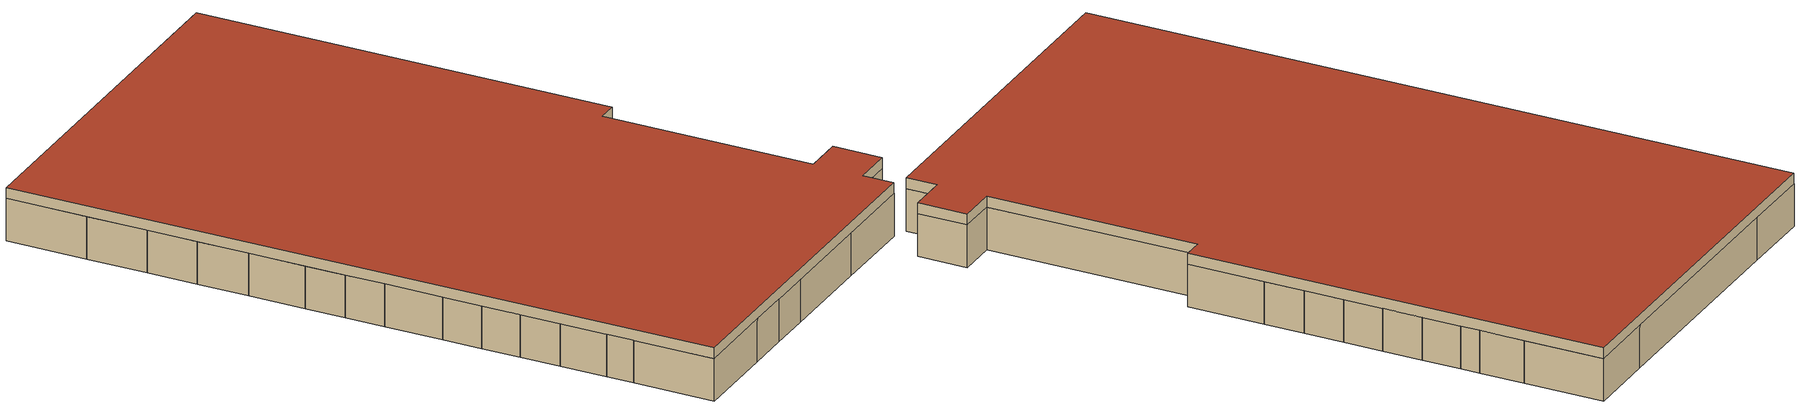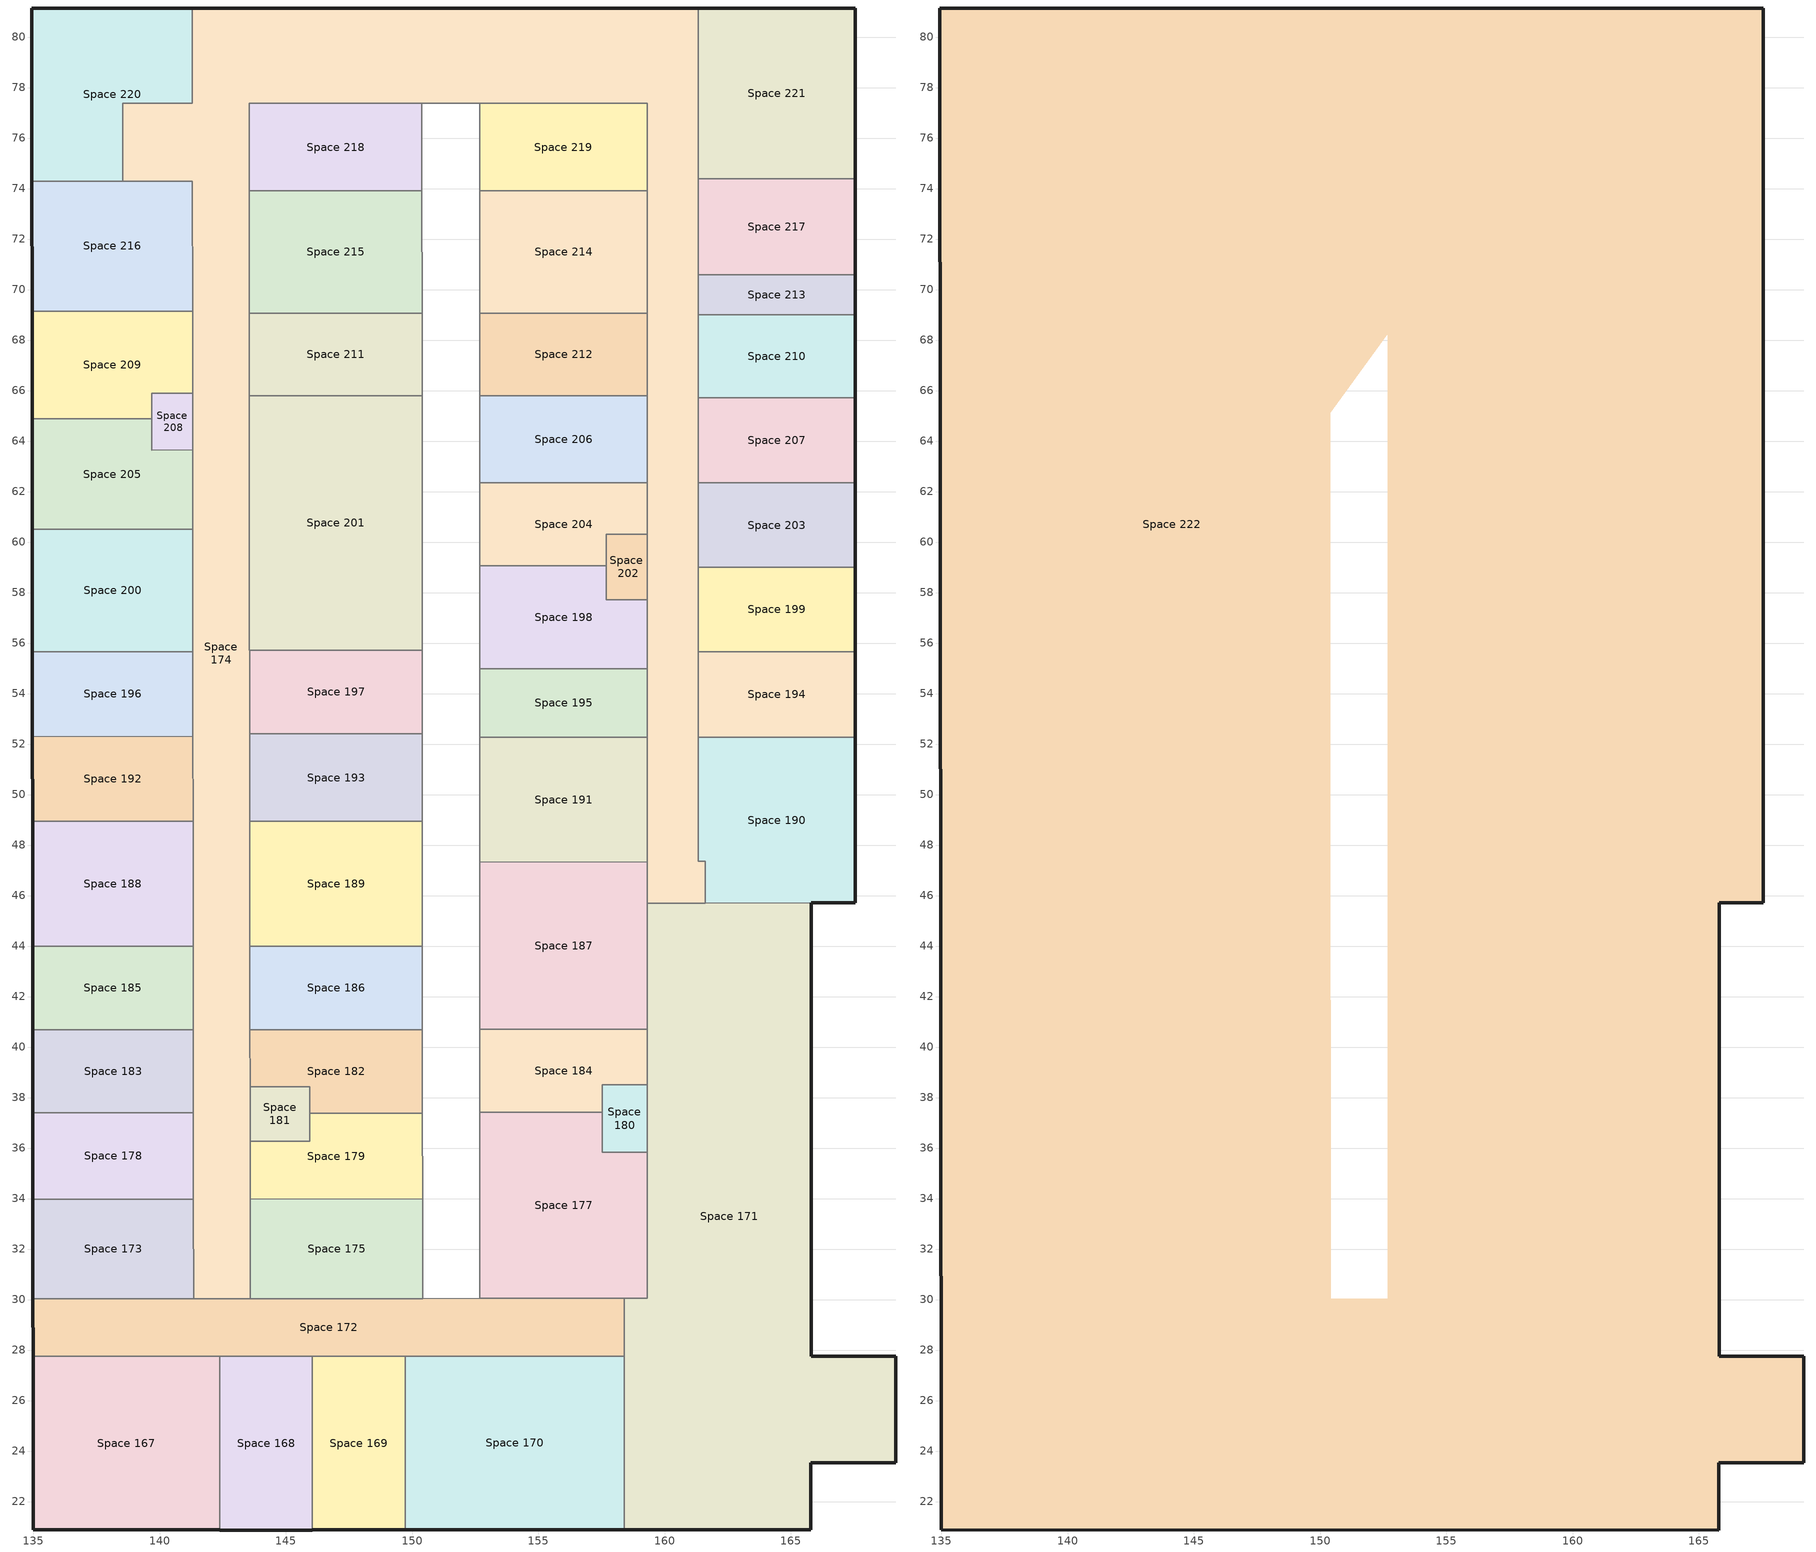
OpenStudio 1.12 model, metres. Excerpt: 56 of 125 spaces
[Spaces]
Space 167
 floor ground: 142.38,27.76 142.38,27.75 134.98,27.75 z4.57
 floor to Space 160: 142.38,27.75 142.38,20.87 134.99,20.87 134.98,27.75 z4.57
 wall outside: 134.98,27.75 134.99,20.87 142.38,20.87 z4.57:8.23
 wall to Space 172: 142.38,27.76 134.98,27.75 z4.57:8.23
 wall to Space 168: 142.38,20.87 142.38,27.76 z4.57:8.23
 roof outside: 134.98,27.75 142.38,27.75 142.38,27.76 z8.23
Space 168
 floor ground: 142.38,27.76 146.05,27.76 146.05,27.75 142.38,27.75 z4.57; 146.05,27.75 146.05,20.87 142.38,20.87 142.38,27.75 z4.57
 wall outside: 142.38,20.87 146.05,20.87 z4.57:8.23
 wall to Space 172: 146.05,27.76 142.38,27.76 z4.57:8.23
 wall to Space 169: 146.05,20.87 146.05,27.76 z4.57:8.23
 roof outside: 142.38,27.75 146.05,27.75 146.05,27.76 142.38,27.76 z8.23
Space 169
 floor ground: 146.05,27.76 149.72,27.76 149.72,27.75 146.05,27.75 z4.57
 floor to Space 160: 149.72,27.75 149.72,20.87 146.05,20.87 146.05,27.75 z4.57
 wall outside: 146.05,20.87 149.72,20.87 z4.57:8.23
 wall to Space 172: 149.72,27.76 146.05,27.76 z4.57:8.23
 wall to Space 170: 149.72,20.87 149.72,27.76 z4.57:8.23
 roof outside: 146.05,27.75 149.72,27.75 149.72,27.76 146.05,27.76 z8.23
Space 170
 floor ground: 158.39,27.76 149.72,27.75 149.72,27.76 z4.57
 floor to Space 160: 158.39,27.76 158.39,20.87 149.72,20.87 149.72,27.75 z4.57
 wall outside: 149.72,20.87 158.39,20.87 z4.57:8.23
 wall to Space 172: 158.39,27.76 149.72,27.76 z4.57:8.23
 wall to Space 171: 158.39,20.87 158.39,27.76 z4.57:8.23
 roof outside: 149.72,27.75 158.39,27.76 149.72,27.76 z8.23
Space 171
 floor to Space 160: 165.81,45.72 165.81,27.76 169.15,27.76 169.15,23.53 165.78,23.53 165.78,20.87 158.39,20.87 158.39,30.04 159.31,30.04 159.31,45.69 161.61,45.69 z4.57
 wall outside: 158.39,20.87 165.78,20.87 165.78,23.53 169.15,23.53 169.15,27.76 165.81,27.76 165.81,45.72 z4.57:8.23
 wall to Space 172: 158.39,30.04 158.39,27.76 z4.57:8.23
 wall to Space 177: 159.31,35.83 159.31,30.04 158.39,30.04 z4.57:8.23
 wall to Space 180: 159.31,38.5 159.31,35.83 z4.57:8.23
 wall to Space 184: 159.31,40.7 159.31,38.5 z4.57:8.23
 wall to Space 187: 159.31,45.69 159.31,40.7 z4.57:8.23
 wall to Space 174: 161.61,45.69 159.31,45.69 z4.57:8.23
 wall to Space 190: 165.81,45.72 161.61,45.69 z4.57:8.23
Space 172
 floor to Space 160: 158.39,30.04 158.39,27.76 134.98,27.75 134.98,30.03 150.42,30.03 152.68,30.04 z4.57; 142.38,27.76 142.38,27.75 134.98,27.75 z4.57; 146.05,27.76 146.05,27.75 142.38,27.75 142.38,27.76 z4.57; 149.72,27.76 158.39,27.76 149.72,27.75 z4.57
 floor ground: 149.72,27.76 149.72,27.75 146.05,27.75 146.05,27.76 z4.57
 wall outside: 134.98,30.03 134.98,27.75 z4.57:8.23
 wall to Space 177: 158.39,30.04 152.68,30.04 z4.57:8.23
 wall to Space 173: 141.34,30.03 134.98,30.03 z4.57:8.23
 wall to Space 174: 143.59,30.03 141.34,30.03 z4.57:8.23
 wall to Space 175: 150.42,30.03 143.59,30.03 z4.57:8.23
 wall to Space 176: 152.68,30.04 150.42,30.03 z4.57:8.23
 roof outside: 134.98,27.75 158.39,27.76 158.39,30.04 152.68,30.04 150.42,30.03 134.98,30.03 z8.23
Space 173
 floor to Space 160: 141.34,33.98 141.34,30.03 134.98,30.03 134.98,33.98 z4.57
 wall outside: 134.98,33.98 134.98,30.03 z4.57:8.23
 wall to Space 178: 141.34,33.98 134.98,33.98 z4.57:8.23
 wall to Space 174: 141.34,30.03 141.34,33.98 z4.57:8.23
Space 174
 floor ground: 161.33,81.15 161.33,47.36 161.61,47.36 161.61,45.69 159.31,45.69 159.31,77.37 143.54,77.37 143.55,55.71 143.56,55.71 143.56,52.4 143.57,52.4 143.57,48.93 143.57,44 143.58,44 143.59,30.03 141.34,30.03 141.3,74.3 138.53,74.3 138.53,77.37 141.29,77.37 141.29,81.15 z4.57; 159.32,57.72 159.32,54.99 159.31,54.99 159.31,57.72 z4.57; 159.32,54.99 159.32,52.27 159.31,52.27 159.31,54.99 z4.57; 159.32,62.34 159.32,60.3 159.31,60.3 159.31,62.34 z4.57; 159.32,65.8 159.32,62.34 159.31,62.34 159.31,65.8 z4.57; 159.32,52.27 159.31,47.33 159.31,52.27 z4.57; 159.32,69.07 159.32,65.8 159.31,65.8 159.31,69.07 z4.57; 159.32,60.3 159.32,57.72 159.31,57.72 159.31,60.3 z4.57
 floor to Space 160: 159.32,69.07 159.31,69.07 159.31,73.91 z4.57
 wall outside: 161.33,81.15 141.29,81.15 z4.57:8.23
 wall to Space 190: 161.61,45.69 161.61,47.36 161.33,47.36 161.33,52.27 z4.57:8.23
 wall to Space 187: 159.31,47.33 159.31,45.69 z4.57:8.23
 wall to Space 191: 159.32,52.27 159.31,47.33 z4.57:8.23
 wall to Space 195: 159.32,54.99 159.32,52.27 z4.57:8.23
 wall to Space 198: 159.32,57.72 159.32,54.99 z4.57:8.23
 wall to Space 202: 159.32,60.3 159.32,57.72 z4.57:8.23
 wall to Space 204: 159.32,62.34 159.32,60.3 z4.57:8.23
 wall to Space 206: 159.32,65.8 159.32,62.34 z4.57:8.23
 wall to Space 212: 159.32,69.07 159.32,65.8 z4.57:8.23
 wall to Space 214: 159.31,73.91 159.32,69.07 z4.57:8.23
 wall to Space 219: 152.67,77.37 159.31,77.37 159.31,73.91 z4.57:8.23
 wall to Space 176: 150.38,77.37 152.67,77.37 z4.57:8.23
 wall to Space 218: 143.54,73.91 143.54,77.37 150.38,77.37 z4.57:8.23
 wall to Space 215: 143.55,69.07 143.54,73.91 z4.57:8.23
 wall to Space 211: 143.55,65.8 143.55,69.07 z4.57:8.23
 wall to Space 201: 143.56,55.71 143.55,55.71 143.55,65.8 z4.57:8.23
 wall to Space 197: 143.57,52.4 143.56,52.4 143.56,55.71 z4.57:8.23
 wall to Space 193: 143.57,48.93 143.57,52.4 z4.57:8.23
 wall to Space 189: 143.58,44 143.57,44 143.57,48.93 z4.57:8.23
 wall to Space 186: 143.58,40.68 143.58,44 z4.57:8.23
 wall to Space 182: 143.58,38.43 143.58,40.68 z4.57:8.23
 wall to Space 181: 143.58,36.27 143.58,38.43 z4.57:8.23
 wall to Space 179: 143.58,33.98 143.58,36.27 z4.57:8.23
 wall to Space 175: 143.59,30.03 143.58,33.98 z4.57:8.23
 wall to Space 178: 141.33,37.41 141.34,33.98 z4.57:8.23
 wall to Space 183: 141.33,40.68 141.33,37.41 z4.57:8.23
 wall to Space 185: 141.33,44 141.33,40.68 z4.57:8.23
 wall to Space 188: 141.32,48.93 141.33,44 z4.57:8.23
 wall to Space 192: 141.32,52.3 141.32,48.93 z4.57:8.23
 wall to Space 196: 141.31,55.66 141.32,52.3 z4.57:8.23
 wall to Space 200: 141.31,60.51 141.31,55.66 z4.57:8.23
 wall to Space 205: 141.31,63.65 141.31,60.51 z4.57:8.23
 wall to Space 208: 141.31,65.89 141.31,63.65 z4.57:8.23
 wall to Space 209: 141.3,69.15 141.31,65.89 z4.57:8.23
 wall to Space 216: 138.53,74.3 141.3,74.3 141.3,69.15 z4.57:8.23
 wall to Space 220: 141.29,81.15 141.29,77.37 138.53,77.37 138.53,74.3 z4.57:8.23
 wall to Space 221: 161.33,74.39 161.33,81.15 z4.57:8.23
 wall to Space 217: 161.33,70.58 161.33,74.39 z4.57:8.23
 wall to Space 213: 161.33,68.99 161.33,70.58 z4.57:8.23
 wall to Space 210: 161.33,65.72 161.33,68.99 z4.57:8.23
 wall to Space 207: 161.33,62.34 161.33,65.72 z4.57:8.23
 wall to Space 203: 161.33,59 161.33,62.34 z4.57:8.23
 wall to Space 199: 161.33,55.65 161.33,59 z4.57:8.23
 wall to Space 194: 161.33,52.27 161.33,55.65 z4.57:8.23
 roof outside: 159.31,60.3 159.32,60.3 159.32,62.34 159.31,62.34 z8.23; 143.59,30.03 143.58,44 143.57,44 143.57,48.93 143.57,52.4 143.56,52.4 143.56,55.71 143.55,55.71 143.54,77.37 159.31,77.37 159.31,45.69 161.61,45.69 161.61,47.36 161.33,47.36 161.33,81.15 141.29,81.15 141.29,77.37 138.53,77.37 138.53,74.3 141.3,74.3 141.34,30.03 z8.23
Space 175
 floor to Space 160: 150.42,33.99 150.42,30.03 143.59,30.03 143.58,33.98 z4.57
 wall to Space 179: 150.42,33.99 143.58,33.98 z4.57:8.23
 wall to Space 176: 150.42,30.03 150.42,33.99 z4.57:8.23
Space 176
 floor ground: 150.38,77.37 150.42,30.03 150.42,33.99 150.4,37.38 150.4,65.8 150.39,65.8 z4.57
 wall to Space 218: 150.38,77.37 150.38,73.91 z4.57:8.23
 wall to Space 219: 152.67,73.91 152.67,77.37 z4.57:8.23
 wall to Space 214: 152.68,69.06 152.67,73.91 z4.57:8.23
 wall to Space 212: 152.68,65.8 152.68,69.06 z4.57:8.23
 wall to Space 206: 152.68,62.34 152.68,65.8 z4.57:8.23
 wall to Space 204: 152.68,59.05 152.68,62.34 z4.57:8.23
 wall to Space 198: 152.68,54.99 152.68,59.05 z4.57:8.23
 wall to Space 195: 152.68,52.27 152.68,54.99 z4.57:8.23
 wall to Space 191: 152.68,47.33 152.68,52.27 z4.57:8.23
 wall to Space 187: 152.68,40.7 152.68,47.33 z4.57:8.23
 wall to Space 184: 152.68,37.42 152.68,40.7 z4.57:8.23
 wall to Space 177: 152.68,30.04 152.68,37.42 z4.57:8.23
 wall to Space 179: 150.4,37.38 150.42,33.99 z4.57:8.23
 wall to Space 182: 150.4,40.68 150.4,37.38 z4.57:8.23
 wall to Space 186: 150.4,44 150.4,40.68 z4.57:8.23
 wall to Space 189: 150.4,48.93 150.4,44 z4.57:8.23
 wall to Space 193: 150.4,52.4 150.4,48.93 z4.57:8.23
 wall to Space 197: 150.4,55.71 150.4,52.4 z4.57:8.23
 wall to Space 201: 150.39,65.8 150.4,65.8 150.4,55.71 z4.57:8.23
 wall to Space 211: 150.39,69.07 150.39,65.8 z4.57:8.23
 wall to Space 215: 150.38,73.91 150.39,69.07 z4.57:8.23
Space 177
 floor to Space 160: 157.52,37.42 157.52,35.83 159.31,35.83 159.31,30.04 152.68,30.04 152.68,37.42 z4.57
 wall to Space 184: 157.52,37.42 152.68,37.42 z4.57:8.23
 wall to Space 180: 159.31,35.83 157.52,35.83 157.52,37.42 z4.57:8.23
Space 178
 floor to Space 160: 141.33,37.41 141.34,33.98 134.98,33.98 134.97,37.41 z4.57
 wall outside: 134.97,37.41 134.98,33.98 z4.57:8.23
 wall to Space 183: 141.33,37.41 134.97,37.41 z4.57:8.23
Space 179
 floor ground: 150.4,37.38 150.42,33.99 143.58,33.98 143.58,36.27 145.94,36.27 145.94,37.38 z4.57
 wall to Space 181: 145.94,37.38 145.94,36.27 143.58,36.27 z4.57:8.23
 wall to Space 182: 150.4,37.38 145.94,37.38 z4.57:8.23
Space 180
 floor to Space 160: 159.31,38.5 159.31,35.83 157.52,35.83 157.52,38.5 z4.57
 wall to Space 184: 159.31,38.5 157.52,38.5 157.52,37.42 z4.57:8.23
Space 181
 floor to Space 160: 145.94,38.43 145.94,36.27 143.58,36.27 143.58,38.43 z4.57
 wall to Space 182: 145.94,37.38 145.94,38.43 143.58,38.43 z4.57:8.23
Space 182
 floor to Space 160: 150.4,40.68 150.4,37.38 145.94,37.38 145.94,38.43 143.58,38.43 143.58,40.68 z4.57
 wall to Space 186: 150.4,40.68 143.58,40.68 z4.57:8.23
Space 183
 floor to Space 160: 141.33,40.68 141.33,37.41 134.97,37.41 134.97,40.68 z4.57
 wall outside: 134.97,40.68 134.97,37.41 z4.57:8.23
 wall to Space 185: 141.33,40.68 134.97,40.68 z4.57:8.23
Space 184
 floor to Space 160: 159.31,40.7 159.31,38.5 157.52,38.5 157.52,37.42 152.68,37.42 152.68,40.7 z4.57
 wall to Space 187: 159.31,40.7 152.68,40.7 z4.57:8.23
Space 185
 floor to Space 160: 141.33,44 141.33,40.68 134.97,40.68 134.97,44 z4.57
 wall outside: 134.97,44 134.97,40.68 z4.57:8.23
 wall to Space 188: 141.33,44 134.97,44 z4.57:8.23
Space 186
 floor to Space 160: 150.4,44 150.4,40.68 143.58,40.68 143.58,44 z4.57
 wall to Space 189: 150.4,44 143.58,44 z4.57:8.23
Space 187
 floor to Space 160: 152.68,47.33 159.31,47.33 159.31,40.7 152.68,40.7 z4.57
 wall to Space 191: 159.31,47.33 152.68,47.33 z4.57:8.23
Space 188
 floor to Space 160: 141.32,48.93 141.33,44 134.97,44 134.96,48.93 z4.57
 wall outside: 134.96,48.93 134.97,44 z4.57:8.23
 wall to Space 192: 141.32,48.93 134.96,48.93 z4.57:8.23
Space 189
 floor ground: 150.4,48.93 150.4,44 143.57,44 143.57,48.93 z4.57
 wall to Space 193: 150.4,48.93 143.57,48.93 z4.57:8.23
Space 190
 floor to Space 160: 167.54,52.27 167.54,45.72 165.81,45.72 161.61,45.69 161.61,47.36 161.33,47.36 161.33,52.27 z4.57
 wall outside: 165.81,45.72 167.54,45.72 167.54,52.27 z4.57:8.23
 wall to Space 194: 167.54,52.27 161.33,52.27 z4.57:8.23
Space 191
 floor ground: 159.32,52.27 159.31,47.33 159.31,52.27 z4.57
 floor to Space 160: 152.68,52.27 159.31,52.27 159.31,47.33 152.68,47.33 z4.57
 wall to Space 195: 159.32,52.27 152.68,52.27 z4.57:8.23
 roof outside: 159.32,52.27 159.31,52.27 159.31,47.33 z8.23
Space 192
 floor to Space 160: 141.32,52.3 141.32,48.93 134.96,48.93 134.96,52.29 z4.57
 wall outside: 134.96,52.29 134.96,48.93 z4.57:8.23
 wall to Space 196: 141.32,52.3 134.96,52.29 z4.57:8.23
Space 193
 floor ground: 150.4,52.4 150.4,48.93 143.57,48.93 143.57,52.4 z4.57
 wall to Space 197: 150.4,52.4 143.57,52.4 z4.57:8.23
Space 194
 floor to Space 160: 167.54,55.65 167.54,52.27 161.33,52.27 161.33,55.65 z4.57
 wall outside: 167.54,52.27 167.54,55.65 z4.57:8.23
 wall to Space 199: 167.54,55.65 161.33,55.65 z4.57:8.23
Space 195
 floor ground: 159.32,54.99 159.32,52.27 159.31,52.27 159.31,54.99 z4.57; 159.31,54.99 159.31,52.27 152.68,52.27 152.68,54.99 z4.57
 wall to Space 198: 159.32,54.99 152.68,54.99 z4.57:8.23
 roof outside: 159.32,52.27 159.32,54.99 159.31,54.99 159.31,52.27 z8.23
Space 196
 floor to Space 160: 141.31,55.66 141.32,52.3 134.96,52.29 134.96,55.66 z4.57
 wall outside: 134.96,55.66 134.96,52.29 z4.57:8.23
 wall to Space 200: 141.31,55.66 134.96,55.66 z4.57:8.23
Space 197
 floor ground: 150.4,55.71 150.4,52.4 143.56,52.4 143.56,55.71 z4.57
 wall to Space 201: 150.4,55.71 143.56,55.71 z4.57:8.23
Space 198
 floor ground: 159.32,57.72 159.32,54.99 159.31,54.99 159.31,57.72 z4.57
 floor to Space 160: 157.68,59.05 157.68,57.72 159.31,57.72 159.31,54.99 152.68,54.99 152.68,59.05 z4.57
 wall to Space 204: 157.68,59.05 152.68,59.05 z4.57:8.23
 wall to Space 202: 159.32,57.72 157.68,57.72 157.68,59.05 z4.57:8.23
 roof outside: 159.32,54.99 159.32,57.72 159.31,57.72 159.31,54.99 z8.23
Space 199
 floor to Space 160: 167.54,59 167.54,55.65 161.33,55.65 161.33,59 z4.57
 wall outside: 167.54,55.65 167.54,59 z4.57:8.23
 wall to Space 203: 167.54,59 161.33,59 z4.57:8.23
Space 200
 floor to Space 160: 141.31,60.51 141.31,55.66 134.96,55.66 134.95,60.5 z4.57
 wall outside: 134.95,60.5 134.96,55.66 z4.57:8.23
 wall to Space 205: 141.31,60.51 134.95,60.5 z4.57:8.23
Space 201
 floor ground: 150.4,65.8 150.4,55.71 143.55,55.71 143.55,65.8 z4.57
 wall to Space 211: 150.39,65.8 143.55,65.8 z4.57:8.23
Space 202
 floor ground: 159.32,60.3 159.32,57.72 159.31,57.72 159.31,60.3 z4.57
 floor to Space 160: 159.31,60.3 159.31,57.72 157.68,57.72 157.68,60.3 z4.57
 wall to Space 204: 159.32,60.3 157.68,60.3 157.68,59.05 z4.57:8.23
 roof outside: 159.32,57.72 159.32,60.3 159.31,60.3 159.31,57.72 z8.23
Space 203
 floor to Space 160: 167.54,62.34 167.54,59 161.33,59 161.33,62.34 z4.57
 wall outside: 167.54,59 167.54,62.34 z4.57:8.23
 wall to Space 207: 167.54,62.34 161.33,62.34 z4.57:8.23
Space 204
 floor ground: 159.32,62.34 159.32,60.3 159.31,60.3 159.31,62.34 z4.57
 floor to Space 160: 159.31,62.34 159.31,60.3 157.68,60.3 157.68,59.05 152.68,59.05 152.68,62.34 z4.57
 wall to Space 206: 159.32,62.34 152.68,62.34 z4.57:8.23
Space 205
 floor to Space 160: 139.68,64.88 139.68,63.64 141.31,63.65 141.31,60.51 134.95,60.5 134.95,64.88 z4.57
 wall outside: 134.95,64.88 134.95,60.5 z4.57:8.23
 wall to Space 209: 139.68,64.88 134.95,64.88 z4.57:8.23
 wall to Space 208: 141.31,63.65 139.68,63.64 139.68,64.88 z4.57:8.23
Space 206
 floor ground: 159.32,65.8 159.32,62.34 159.31,62.34 159.31,65.8 z4.57; 159.31,65.8 159.31,62.34 152.68,62.34 152.68,65.8 z4.57
 wall to Space 212: 159.32,65.8 152.68,65.8 z4.57:8.23
 roof outside: 159.32,62.34 159.32,65.8 159.31,65.8 159.31,62.34 z8.23
Space 207
 floor to Space 160: 167.54,65.72 167.54,62.34 161.33,62.34 161.33,65.72 z4.57
 wall outside: 167.54,62.34 167.54,65.72 z4.57:8.23
 wall to Space 210: 167.54,65.72 161.33,65.72 z4.57:8.23
Space 208
 floor to Space 160: 141.31,65.89 141.31,63.65 139.68,63.64 139.68,65.89 z4.57
 wall to Space 209: 141.31,65.89 139.68,65.89 139.68,64.88 z4.57:8.23
Space 209
 floor to Space 160: 141.3,69.15 141.31,65.89 139.68,65.89 139.68,64.88 134.95,64.88 134.94,69.14 z4.57
 wall outside: 134.94,69.14 134.95,64.88 z4.57:8.23
 wall to Space 216: 141.3,69.15 134.94,69.14 z4.57:8.23
Space 210
 floor to Space 160: 167.54,68.99 167.54,65.72 161.33,65.72 161.33,68.99 z4.57
 wall outside: 167.54,65.72 167.54,68.99 z4.57:8.23
 wall to Space 213: 167.54,68.99 161.33,68.99 z4.57:8.23
Space 211
 floor ground: 150.39,69.07 150.39,65.8 143.55,65.8 143.55,69.07 z4.57
 wall to Space 215: 150.39,69.07 143.55,69.07 z4.57:8.23
Space 212
 floor ground: 159.32,69.07 159.32,65.8 159.31,65.8 159.31,69.07 z4.57
 floor to Space 160: 159.31,69.07 159.31,65.8 152.68,65.8 152.68,69.06 z4.57
 wall to Space 214: 159.32,69.07 152.68,69.06 z4.57:8.23
 roof outside: 159.32,65.8 159.32,69.07 159.31,69.07 159.31,65.8 z8.23
Space 213
 floor to Space 160: 167.54,70.58 167.54,68.99 161.33,68.99 161.33,70.58 z4.57
 wall outside: 167.54,68.99 167.54,70.58 z4.57:8.23
 wall to Space 217: 167.54,70.58 161.33,70.58 z4.57:8.23
Space 214
 floor ground: 159.32,69.07 159.31,69.07 159.31,73.91 z4.57
 floor to Space 160: 159.31,73.91 159.31,69.07 152.68,69.06 152.67,73.91 z4.57
 wall to Space 219: 159.31,73.91 152.67,73.91 z4.57:8.23
 roof outside: 159.32,69.07 159.31,73.91 159.31,69.07 z8.23
Space 215
 floor ground: 150.38,73.91 150.39,69.07 143.55,69.07 143.54,73.91 z4.57
 wall to Space 218: 150.38,73.91 143.54,73.91 z4.57:8.23
Space 216
 floor to Space 160: 141.3,74.3 141.3,69.15 134.94,69.14 134.94,74.29 z4.57
 wall outside: 134.94,74.29 134.94,69.14 z4.57:8.23
 wall to Space 220: 138.53,74.3 134.94,74.29 z4.57:8.23
Space 217
 floor to Space 160: 167.54,74.39 167.54,70.58 161.33,70.58 161.33,74.39 z4.57
 wall outside: 167.54,70.58 167.54,74.39 z4.57:8.23
 wall to Space 221: 167.54,74.39 161.33,74.39 z4.57:8.23
Space 218
 floor ground: 143.54,77.37 150.38,77.37 150.38,73.91 143.54,73.91 z4.57
Space 219
 floor to Space 160: 159.31,77.37 159.31,73.91 152.67,73.91 152.67,77.37 z4.57
Space 220
 floor to Space 160: 141.29,81.15 141.29,77.37 138.53,77.37 138.53,74.3 134.94,74.29 134.93,81.15 z4.57
 wall outside: 141.29,81.15 134.93,81.15 134.94,74.29 z4.57:8.23
Space 221
 floor to Space 160: 167.54,81.15 167.54,74.39 161.33,74.39 161.33,81.15 z4.57
 wall outside: 167.54,74.39 167.54,81.15 161.33,81.15 z4.57:8.23
Space 222
 floor to Space 217: 161.33,74.39 167.54,74.39 167.54,70.58 161.33,70.58 z8.23
 floor to Space 211: 150.39,69.07 150.39,65.8 143.55,65.8 143.55,69.07 z8.23
 floor to Space 207: 167.54,65.72 167.54,62.34 161.33,62.34 161.33,65.72 z8.23
 floor to Space 212: 159.31,69.07 159.31,65.8 152.68,65.8 152.68,69.06 z8.23
 floor to Space 198: 157.68,59.05 157.68,57.72 159.31,57.72 159.31,54.99 152.68,54.99 152.68,59.05 z8.23
 floor to Space 195: 159.31,54.99 159.31,52.27 152.68,52.27 152.68,54.99 z8.23
 floor to Space 174: 159.32,65.8 159.32,62.34 159.31,62.34 159.31,65.8 z8.23; 159.32,69.07 159.32,65.8 159.31,65.8 159.31,69.07 z8.23; 159.32,52.27 159.31,47.33 159.31,52.27 z8.23; 161.33,74.39 167.54,74.39 167.54,70.58 161.33,70.58 z8.23; 159.32,54.99 159.32,52.27 159.31,52.27 159.31,54.99 z8.23; 159.32,57.72 159.32,54.99 159.31,54.99 159.31,57.72 z8.23; 159.32,69.07 159.31,69.07 159.31,73.91 z8.23; 159.32,60.3 159.32,57.72 159.31,57.72 159.31,60.3 z8.23
 floor to Space 214: 152.67,73.91 159.31,73.91 159.31,69.07 152.68,69.06 z8.23
 floor to Space 172: 158.39,27.76 149.72,27.75 149.72,27.76 z8.23; 146.05,27.76 146.05,27.75 142.38,27.75 142.38,27.76 z8.23; 149.72,27.76 149.72,27.75 146.05,27.75 146.05,27.76 z8.23; 142.38,27.76 142.38,27.75 134.98,27.75 z8.23
 floor to Space 199: 167.54,59 167.54,55.65 161.33,55.65 161.33,59 z8.23
 floor to Space 193: 150.4,52.4 150.4,48.93 143.57,48.93 143.57,52.4 z8.23
 floor to Space 196: 141.31,55.66 141.32,52.3 134.96,52.29 134.96,55.66 z8.23
 floor to Space 191: 152.68,52.27 159.31,52.27 159.31,47.33 152.68,47.33 z8.23
 floor to Space 205: 139.68,64.88 139.68,63.64 141.31,63.65 141.31,60.51 134.95,60.5 134.95,64.88 z8.23
 floor to Space 215: 150.38,73.91 150.39,69.07 143.55,69.07 143.54,73.91 z8.23
 floor to Space 208: 141.31,65.89 141.31,63.65 139.68,63.64 139.68,65.89 z8.23
 floor to Space 190: 167.54,52.27 167.54,45.72 165.81,45.72 161.61,45.69 161.61,47.36 161.33,47.36 161.33,52.27 z8.23
 floor to Space 168: 146.05,27.75 146.05,20.87 142.38,20.87 142.38,27.75 z8.23
 floor to Space 169: 149.72,27.75 149.72,20.87 146.05,20.87 146.05,27.75 z8.23
 floor to Space 167: 142.38,27.75 142.38,20.87 134.99,20.87 134.98,27.75 z8.23
 floor to Space 179: 150.4,37.38 150.42,33.99 143.58,33.98 143.58,36.27 145.94,36.27 145.94,37.38 z8.23
 floor to Space 203: 161.33,62.34 167.54,62.34 167.54,59 161.33,59 z8.23
 floor to Space 213: 167.54,70.58 167.54,68.99 161.33,68.99 161.33,70.58 z8.23
 floor to Space 221: 167.54,81.15 167.54,74.39 161.33,74.39 161.33,81.15 z8.23
 floor to Space 201: 150.4,65.8 150.4,55.71 143.55,55.71 143.55,65.8 z8.23
 floor to Space 176: 150.38,77.37 150.42,30.03 150.42,33.99 150.4,37.38 150.4,65.8 150.39,65.8 z8.23
 floor to Space 175: 150.42,33.99 150.42,30.03 143.59,30.03 143.58,33.98 z8.23
 floor to Space 210: 161.33,68.99 167.54,68.99 167.54,65.72 161.33,65.72 z8.23
 floor to Space 209: 141.3,69.15 141.31,65.89 139.68,65.89 139.68,64.88 134.95,64.88 134.94,69.14 z8.23
 floor to Space 189: 150.4,48.93 150.4,44 143.57,44 143.57,48.93 z8.23
 floor to Space 186: 150.4,44 150.4,40.68 143.58,40.68 143.58,44 z8.23
 floor ground: 141.33,40.68 141.34,30.03 143.59,30.03 143.58,33.98 143.59,30.03 150.42,30.03 152.68,30.04 158.39,30.04 158.39,27.76 134.98,27.75 134.98,30.03 141.34,30.03 z8.23; 161.33,81.15 161.33,47.36 161.61,47.36 161.61,45.69 159.31,45.69 159.31,77.37 143.56,55.71 143.56,52.4 143.57,52.4 143.57,48.93 143.57,44 143.58,44 143.59,30.03 141.34,30.03 141.3,74.3 138.53,74.3 138.53,77.37 141.29,77.37 141.29,81.15 z8.23
 floor to Space 182: 150.4,40.68 150.4,37.38 145.94,37.38 145.94,38.43 143.58,38.43 143.58,40.68 z8.23
 floor to Space 177: 157.52,37.42 157.52,35.83 159.31,35.83 159.31,30.04 152.68,30.04 152.68,37.42 z8.23
 floor to Space 173: 141.34,33.98 141.34,30.03 134.98,30.03 134.98,33.98 z8.23
 floor to Space 170: 158.39,27.76 158.39,20.87 149.72,20.87 149.72,27.75 z8.23
 floor to Space 206: 159.31,65.8 159.31,62.34 152.68,62.34 152.68,65.8 z8.23
 floor to Space 220: 141.29,81.15 141.29,77.37 138.53,77.37 138.53,74.3 134.94,74.29 134.93,81.15 z8.23
 floor to Space 181: 145.94,38.43 145.94,36.27 143.58,36.27 143.58,38.43 z8.23
 floor to Space 204: 159.32,62.34 159.32,60.3 159.31,60.3 159.31,62.34 z8.23; 159.31,62.34 159.31,60.3 157.68,60.3 157.68,59.05 152.68,59.05 152.68,62.34 z8.23
 floor to Space 218: 150.38,77.37 150.38,73.91 143.54,73.91 143.54,77.37 z8.23
 floor to Space 202: 159.31,60.3 159.31,57.72 157.68,57.72 157.68,60.3 z8.23
 floor to Space 178: 141.33,37.41 141.34,33.98 134.98,33.98 134.97,37.41 z8.23
 floor to Space 194: 161.33,55.65 167.54,55.65 167.54,52.27 161.33,52.27 z8.23
 floor to Space 200: 141.31,60.51 141.31,55.66 134.96,55.66 134.95,60.5 z8.23
 floor to Space 183: 141.33,40.68 141.33,37.41 134.97,37.41 134.97,40.68 z8.23
 floor to Space 185: 141.33,44 141.33,40.68 134.97,40.68 134.97,44 z8.23
 floor to Space 187: 152.68,47.33 159.31,47.33 159.31,40.7 152.68,40.7 z8.23
 floor to Space 216: 141.3,74.3 141.3,69.15 134.94,69.14 134.94,74.29 z8.23
 floor to Space 171: 165.81,45.72 165.81,27.76 169.15,27.76 169.15,23.53 165.78,23.53 165.78,20.87 158.39,20.87 158.39,30.04 159.31,30.04 159.31,45.69 161.61,45.69 z8.23
 floor to Space 197: 150.4,55.71 150.4,52.4 143.56,52.4 143.56,55.71 z8.23
 floor to Space 180: 159.31,38.5 159.31,35.83 157.52,35.83 157.52,38.5 z8.23
 floor to Space 184: 159.31,40.7 159.31,38.5 157.52,38.5 157.52,37.42 152.68,37.42 152.68,40.7 z8.23
 floor to Space 192: 141.32,52.3 141.32,48.93 134.96,48.93 134.96,52.29 z8.23
 floor to Space 188: 141.32,48.93 141.33,44 134.97,44 134.96,48.93 z8.23
 floor to Space 219: 159.31,77.37 159.31,73.91 152.67,73.91 152.67,77.37 z8.23
 wall outside: 165.78,20.87 165.78,23.53 169.15,23.53 169.15,27.76 165.81,27.76 165.81,45.72 167.54,45.72 167.54,81.15 134.93,81.15 134.99,20.87 165.78,20.87 z8.23:9.14
 roof outside: 165.78,20.87 165.78,23.53 169.15,23.53 169.15,27.76 165.81,27.76 165.81,45.72 167.54,45.72 167.54,81.15 134.93,81.15 134.99,20.87 z9.14
[Building]
Building 1: Space Type=189.1-2009 - Office - OpenOffice - CZ4-8; Default Construction Set=189.1-2009 - CZ5 - Office
[Site]
Site 1
[ClimateZones]
Climate Zone Institution Name 1=ASHRAE; Climate Zone Document Name 1=ANSI/ASHRAE Standard 169; Climate Zone Document Year 1=2006; Climate Zone Institution Name 2=CEC; Climate Zone Document Name 2=California Climate Zone Descriptions; Climate Zone Document Year 2=1995
[DefaultConstructionSet]
189.1-2009 - CZ5 - Office: Default Exterior Surface Constructions=Default Surface Constructions 13; Default Interior Surface Constructions=Default Surface Constructions 14; Default Ground Contact Surface Constructions=Default Surface Constructions 15; Default Exterior SubSurface Constructions=Default Sub Surface Constructions 9; Default Interior SubSurface Constructions=Default Sub Surface Constructions 10; Interior Partition Construction=Interior Partition
[DefaultSurfaceConstructions]
Name | Floor Construction | Wall Construction | Roof Ceiling Construction
Default Surface Constructions 13 | ExtSlabCarpet 4in ClimateZone 1-8 | ASHRAE 189.1-2009 ExtWall Mass ClimateZone 5 | ASHRAE 189.1-2009 ExtRoof IEAD ClimateZone 2-5
Default Surface Constructions 14 | Interior Floor | Interior Wall | Interior Ceiling
Default Surface Constructions 15 | ExtSlabCarpet 4in ClimateZone 1-8 | ExtSlabCarpet 4in ClimateZone 1-8 | ExtSlabCarpet 4in ClimateZone 1-8
[Construction]
ExtSlabCarpet 4in ClimateZone 1-8: MAT-CC05 4 HW CONCRETE, CP02 CARPET PAD
Interior Floor: F16 Acoustic tile, F05 Ceiling air space resistance, M11 100mm lightweight concrete
Interior Wall: G01a 19mm gypsum board, F04 Wall air space resistance, G01a 19mm gypsum board
Interior Ceiling: M11 100mm lightweight concrete, F05 Ceiling air space resistance, F16 Acoustic tile
Exterior Door: F08 Metal surface, I01 25mm insulation board
Interior Window: Clear 3mm
Interior Door; Interior Partition: G05 25mm wood
ASHRAE 189.1-2009 ExtRoof IEAD ClimateZone 2-5: Roof Membrane, Roof Insulation [21], Metal Decking
ASHRAE 189.1-2009 ExtWindow ClimateZone 4-5: Theoretical Glass [207]
ASHRAE 189.1-2009 ExtWall Mass ClimateZone 5: 1IN Stucco, 8IN Concrete HW, Wall Insulation [40], 1/2IN Gypsum
[Material] Thermal Absorptance=0.9
Name | Roughness | Thickness {m} | Conductivity {W/m-K} | Density {kg/m3} | Specific Heat {J/kg-K} | Solar Absorptance | Visible Absorptance
MAT-CC05 4 HW CONCRETE | Rough | 0.1016 | 1.311 | 2240 | 836.8 | 0.85 | 0.85
1IN Stucco | Smooth | 0.0253 | 0.6918 | 1858 | 837 | 0.92 | 0.92
8IN Concrete HW | MediumRough | 0.2033 | 1.7296 | 2243 | 837 | 0.65 | 0.65
1/2IN Gypsum | Smooth | 0.0127 | 0.16 | 784.9 | 830 | 0.4 | 0.4
Roof Membrane | VeryRough | 0.0095 | 0.16 | 1121.29 | 1460 | 0.7 | 0.7
Metal Decking | MediumSmooth | 0.0015 | 45.006 | 7680 | 418.4 | 0.6 | 0.6
F16 Acoustic tile | MediumSmooth | 0.0191 | 0.06 | 368 | 590 | 0.3 | 0.3
M11 100mm lightweight concrete | MediumRough | 0.1016 | 0.53 | 1280 | 840 | 0.5 | 0.5
G01a 19mm gypsum board | MediumSmooth | 0.019 | 0.16 | 800 | 1090 | 0.4 | 0.4
F08 Metal surface | Smooth | 0.0008 | 45.28 | 7824 | 500 | 0.7 | 0.7
I01 25mm insulation board | MediumRough | 0.0254 | 0.03 | 43 | 1210 | 0.6 | 0.6
G05 25mm wood | MediumSmooth | 0.0254 | 0.15 | 608 | 1630 | 0.5 | 0.5
Roof Insulation [21] | MediumRough | 0.2105 | 0.049 | 265 | 836.8 | 0.7 | 0.7
Wall Insulation [40] | MediumRough | 0.0794 | 0.0432 | 91 | 837 | 0.5 | 0.5
[Material:NoMass]
CP02 CARPET PAD: Roughness=Smooth; Thermal Resistance {m2-K/W}=0.1; Thermal Absorptance=0.9; Solar Absorptance=0.8; Visible Absorptance=0.8
[Material:AirGap]
Name | Thermal Resistance {m2-K/W}
F05 Ceiling air space resistance | 0.18
F04 Wall air space resistance | 0.15
[DefaultSubSurfaceConstructions]
Name | Fixed Window Construction | Operable Window Construction | Door Construction | Tubular Daylight Dome Construction | Tubular Daylight Diffuser Construction
Default Sub Surface Constructions 9 | ASHRAE 189.1-2009 ExtWindow ClimateZone 4-5 | ASHRAE 189.1-2009 ExtWindow ClimateZone 4-5 | Exterior Door | Interior Window | Interior Window
Default Sub Surface Constructions 10 | Interior Window | Interior Window | Interior Door
[WindowMaterial:Glazing] Optical Data Type=SpectralAverage; Thickness {m}=0.003; Back Side Solar Reflectance at Normal Incidence=0; Back Side Visible Reflectance at Normal Incidence=0; Infrared Transmittance at Normal Incidence=0; Dirt Correction Factor for Solar and Visible Transmittance=1; Solar Diffusing=No
Name | Solar Transmittance at Normal Incidence | Front Side Solar Reflectance at Normal Incidence | Visible Transmittance at Normal Incidence | Front Side Visible Reflectance at Normal Incidence | Front Side Infrared Hemispherical Emissivity | Back Side Infrared Hemispherical Emissivity | Conductivity {W/m-K}
Clear 3mm | 0.837 | 0.075 | 0.898 | 0.081 | 0.84 | 0.84 | 0.9
Theoretical Glass [207] | 0.3311 | 0.6189 | 0.44 | 0.51 | 0.9 | 0.9 | 0.0133
[WindowMaterial:Blind]
Window Material Blind 1: Slat Width {m}=0.025; Slat Separation {m}=0.01875; Front Side Slat Beam Solar Reflectance=0.5; Back Side Slat Beam Solar Reflectance=0.5; Front Side Slat Diffuse Solar Reflectance=0.5; Back Side Slat Diffuse Solar Reflectance=0.5; Slat Beam Visible Transmittance=0
[SpaceType]
189.1-2009 - Office - OpenOffice - CZ4-8: Default Schedule Set=189.1-2009 - Office - OpenOffice - CZ4-8 Schedule Set; Design Specification Outdoor Air Object=189.1-2009 - Office - OpenOffice - CZ4-8 Ventilation; Standards Building Type=Office; Standards Space Type=OpenOffice
[DefaultScheduleSet]
189.1-2009 - Office - OpenOffice - CZ4-8 Schedule Set: Number of People Schedule=Office Work Occ; People Activity Level Schedule=Office Activity; Lighting Schedule=Office Bldg Light; Electric Equipment Schedule=Office Bldg Equip; Infiltration Schedule=Office Infil Quarter On
[Lights:Definition]
189.1-2009 - Office - OpenOffice - CZ4-8 Lights Definition: Design Level Calculation Method=Watts/Area; Watts per Space Floor Area {W/m2}=10.6563
[Lights]
189.1-2009 - Office - OpenOffice - CZ4-8 Lights: Lights Definition=189.1-2009 - Office - OpenOffice - CZ4-8 Lights Definition; Space or SpaceType=189.1-2009 - Office - OpenOffice - CZ4-8
[DesignSpecification:OutdoorAir]
189.1-2009 - Office - OpenOffice - CZ4-8 Ventilation: Outdoor Air Method=Sum; Outdoor Air Flow per Person {m3/s-person}=0.00943895
[People:Definition]
189.1-2009 - Office - OpenOffice - CZ4-8 People Definition: Number of People Calculation Method=People/Area; People per Space Floor Area {person/m2}=0.0565105; Fraction Radiant=0.3
[People]
189.1-2009 - Office - OpenOffice - CZ4-8 People: People Definition=189.1-2009 - Office - OpenOffice - CZ4-8 People Definition; Space or SpaceType=189.1-2009 - Office - OpenOffice - CZ4-8
[SpaceInfiltration:DesignFlowRate]
189.1-2009 - Office - OpenOffice - CZ4-8 Infiltration: Space or SpaceType=189.1-2009 - Office - OpenOffice - CZ4-8; Design Flow Rate Calculation Method=Flow/ExteriorArea; Flow per Exterior Surface Area {m3/s-m2}=0.000226568
[ElectricEquipment:Definition]
189.1-2009 - Office - OpenOffice - CZ4-8 Electric Equipment Definition: Design Level Calculation Method=Watts/Area; Watts per Space Floor Area {W/m2}=7.64238
[ElectricEquipment]
189.1-2009 - Office - OpenOffice - CZ4-8 Electric Equipment: Electric Equipment Definition=189.1-2009 - Office - OpenOffice - CZ4-8 Electric Equipment Definition; Space or SpaceType=189.1-2009 - Office - OpenOffice - CZ4-8
[ShadingControl]
Shading Control 1: Shading Type=InteriorBlind; Shading Device Material=Window Material Blind 1
[Space]
Name | Building Story
Space 167; Space 168; Space 169; Space 170; Space 171; Space 172; Space 173; Space 174; Space 175; Space 176; Space 177; Space 178; Space 179; Space 180; Space 181; Space 182; Space 183; Space 184; Space 185; Space 186; Space 187; Space 188; Space 189; Space 190; Space 191; Space 192; Space 193; Space 194; Space 195; Space 196; Space 197; Space 198; Space 199; Space 200; Space 201; Space 202; Space 203; Space 204; Space 205; Space 206; Space 207; Space 208; Space 209; Space 210; Space 211; Space 212; Space 213; Space 214; Space 215; Space 216; Space 217; Space 218; Space 219; Space 220; Space 221 | Building Story 4
Space 222 | Building Story 2
[BuildingStory] Nominal Z Coordinate {m}=0
Name | Nominal Floor to Floor Height {m}
Building Story 2 | 0.9144
Building Story 4 | 3.6576
[Schedule:Ruleset]
Name | Default Day Schedule | Summer Design Day Schedule | Winter Design Day Schedule
Office Bldg Light | Office Bldg Light Default Schedule | Office Bldg Light Summer Design Day | Office Bldg Light Winter Design Day
Office Activity | Office Activity Default Schedule | Office Activity Summer Design Day | Office Activity Winter Design Day
Office Infil Quarter On | Office Infil Quarter On Default Schedule | Office Infil Quarter On Summer Design Day | Office Infil Quarter On Winter Design Day
Office Bldg Equip | Office Bldg Equip Default Schedule | Office Bldg Equip Summer Design Day | Office Bldg Equip Winter Design Day
Office Work Occ | Office Bldg Occ Default Schedule | Office Bldg Occ Summer Design Day | Office Bldg Occ Winter Design Day
[Schedule:Day]
Office Bldg Light Default Schedule: 5, 0, 0.05, 7, 0, 0.1, 8, 0, 0.3, 17, 0, 0.9, 18, 0, 0.7, 20, 0, 0.5, 22, 0, 0.3, 23, 0, 0.1, 24, 0, 0.05
Office Bldg Light Summer Design Day; Office Infil Quarter On Rule 1 Day Schedule; Office Bldg Equip Summer Design Day: 24, 0, 1
Office Bldg Light Winter Design Day; Office Bldg Equip Winter Design Day; Office Bldg Occ Winter Design Day; Office Bldg Occ Rule 1 Day Schedule: 24, 0, 0
Office Bldg Light Rule 1 Day Schedule: 24, 0, 0.05
Office Bldg Light Rule 2 Day Schedule: 6, 0, 0.05, 8, 0, 0.1, 14, 0, 0.5, 17, 0, 0.15, 24, 0, 0.05
Office Activity Default Schedule; Office Activity Summer Design Day; Office Activity Winter Design Day: 24, 0, 132
Office Infil Quarter On Default Schedule; Office Infil Quarter On Summer Design Day: 6, 0, 1, 22, 0, 0.25, 24, 0, 1
Office Infil Quarter On Winter Design Day; Office Infil Quarter On Rule 2 Day Schedule: 6, 0, 1, 18, 0, 0.25, 24, 0, 1
Office Bldg Equip Default Schedule: 8, 0, 0.4, 12, 0, 0.9, 13, 0, 0.8, 17, 0, 0.9, 18, 0, 0.8, 20, 0, 0.6, 22, 0, 0.5, 24, 0, 0.4
Office Bldg Equip Rule 1 Day Schedule: 24, 0, 0.3
Office Bldg Equip Rule 2 Day Schedule: 6, 0, 0.3, 8, 0, 0.4, 14, 0, 0.5, 17, 0, 0.35, 24, 0, 0.3
Office Bldg Occ Default Schedule: 6, 0, 0, 7, 0, 0.1, 8, 0, 0.2, 12, 0, 0.85, 13, 0, 0.5, 17, 0, 0.85, 18, 0, 0.7, 20, 0, 0.4, 22, 0, 0.1, 24, 0, 0.05
Office Bldg Occ Summer Design Day: 6, 0, 0, 22, 0, 1, 24, 0, 0.05
Office Bldg Occ Rule 2 Day Schedule: 6, 0, 0, 8, 0, 0.1, 14, 0, 0.4, 17, 0, 0.1, 24, 0, 0
[Schedule:Rule] Apply Monday=No; Apply Tuesday=No; Apply Wednesday=No; Apply Thursday=No; Apply Friday=No; Date Specification Type=DateRange; Start Month=1; Start Day=1; End Month=12; End Day=31
Name | Schedule Ruleset | Rule Order | Day Schedule | Apply Sunday | Apply Saturday
Office Bldg Light Rule 1 | Office Bldg Light | 0 | Office Bldg Light Rule 1 Day Schedule | Yes | No
Office Bldg Light Rule 2 | Office Bldg Light | 1 | Office Bldg Light Rule 2 Day Schedule | No | Yes
Office Infil Quarter On Rule 1 | Office Infil Quarter On | 0 | Office Infil Quarter On Rule 1 Day Schedule | Yes | No
Office Infil Quarter On Rule 2 | Office Infil Quarter On | 1 | Office Infil Quarter On Rule 2 Day Schedule | No | Yes
Office Bldg Equip Rule 1 | Office Bldg Equip | 0 | Office Bldg Equip Rule 1 Day Schedule | Yes | No
Office Bldg Equip Rule 2 | Office Bldg Equip | 1 | Office Bldg Equip Rule 2 Day Schedule | No | Yes
Office Work Occ Rule 1 | Office Work Occ | 0 | Office Bldg Occ Rule 1 Day Schedule | Yes | No
Office Work Occ Rule 2 | Office Work Occ | 1 | Office Bldg Occ Rule 2 Day Schedule | No | Yes
